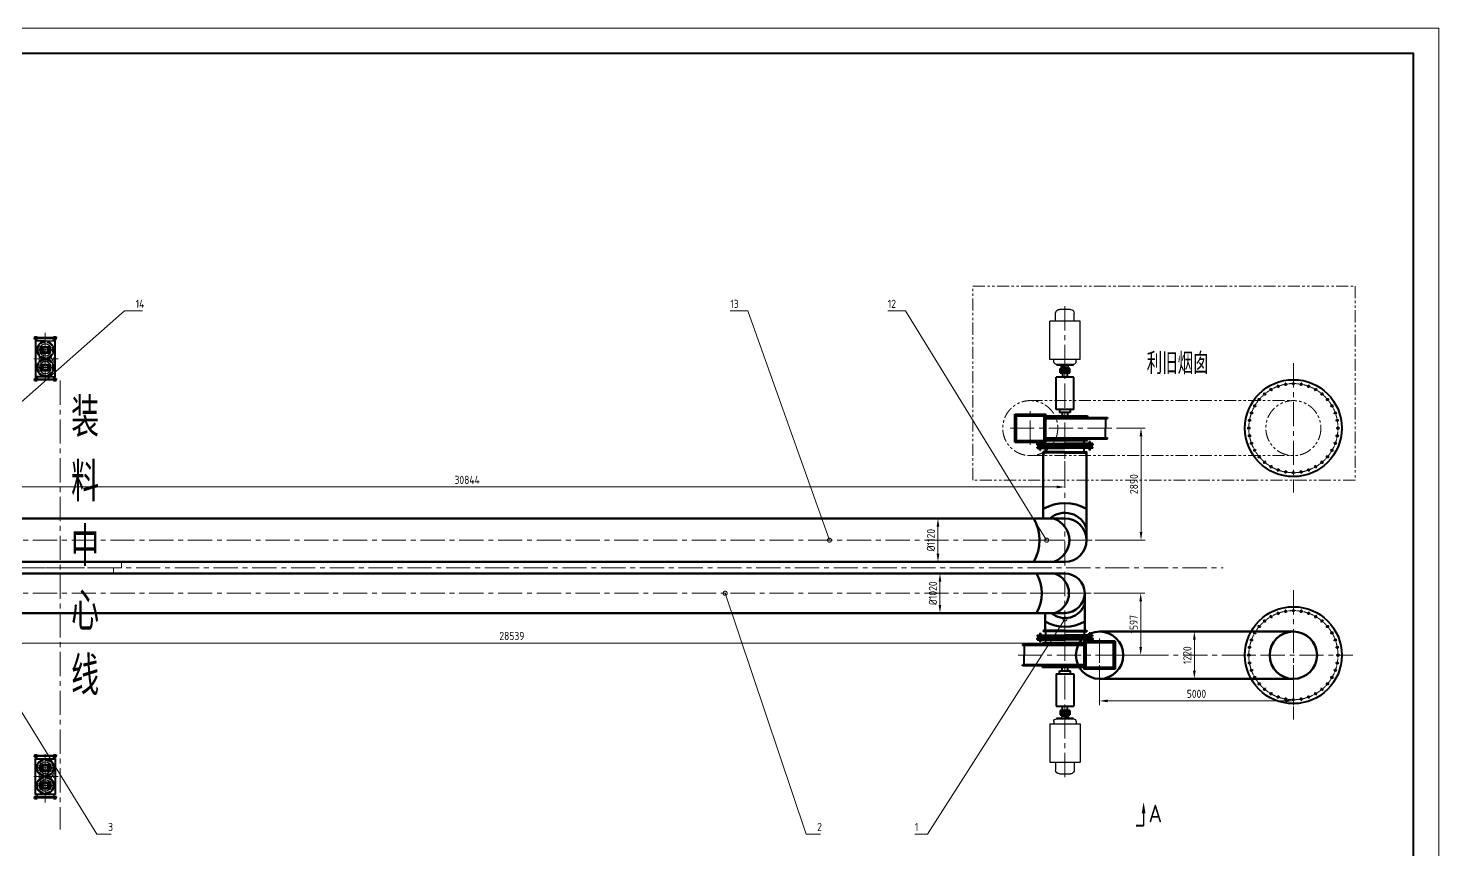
# Model space of a CAD drawing. Header units: millimetres. Extents: x 188205 to 604756, y -401673 to 15123.
# Drawn here: x 366940 to 403332, y -170677 to -149483 of the extents above; entities that cross this region are included whole.
import ezdxf

# ---------------------------------------------------------------- set-up
doc = ezdxf.new("R2010")
doc.units = ezdxf.units.MM
doc.header["$LTSCALE"] = 500
for name, pattern in [('CENTER', [2, 1.25, -0.25, 0.25, -0.25]), ('DASHEDX2', [38.1, 25.4, -12.7]), ('HIDDEN', [0.375, 0.25, -0.125]), ('PHANTOM2', [1.25, 0.625, -0.125, 0.125, -0.125, 0.125, -0.125])]:
    doc.linetypes.add(name, pattern=pattern)
for name, color, linetype in [('01', 7, 'Continuous'), ('dim', 7, 'Continuous'), ('HIDDEN', 3, 'HIDDEN')]:
    doc.layers.add(name, color=color, linetype=linetype)
for name, color, linetype, lineweight in [('2D', 4, 'PHANTOM2', 20), ('air-smoke', 5, 'Continuous', 50), ('BIAOZHU', 3, 'Continuous', 25), ('gas-smoke', 6, 'Continuous', 50), ('SHI', 7, 'Continuous', 40), ('WEN', 3, 'Continuous', 20), ('XI', 2, 'Continuous', 20), ('ZHONG', 1, 'CENTER', 20), ('中心线', 1, 'CENTER', 18), ('尺寸', 4, 'Continuous', 18), ('虚线', 3, 'DASHEDX2', 25)]:
    doc.layers.add(name, color=color, linetype=linetype, lineweight=lineweight)
doc.layers.add('air', color=7, linetype='Continuous', lineweight=50, true_color=0x77bec0)
doc.styles.add('ACC', font='simplex.shx', dxfattribs={"width": 0.75, "bigfont": 'hztxt.shx'})
doc.styles.add('GB', font='gbenor.shx', dxfattribs={"bigfont": 'gbcbig.shx'})
doc.dimstyles.new('ISO-60', dxfattribs={"dimscale": 60, "dimtxt": 3.5, "dimasz": 3.5, "dimexe": 1.8, "dimexo": 1.25, "dimgap": 1.3, "dimtad": 1, "dimrnd": 1, "dimdsep": 46, "dimtxsty": 'GB', "dimcen": 0, "dimclrd": 3, "dimclre": 3, "dimclrt": 256, "dimadec": 0, "dimazin": 0, "dimtfac": 1, "dimtix": 1, "dimtmove": 0, "dimatfit": 3, "dimldrblk": 'DOTSMALL', "dimfxl": 0, "dimlwd": 20, "dimlwe": 20, "dimarcsym": 0})

# ---------------------------------------------------------------- blocks, each defined once
blk = doc.blocks.new('gss-waste-master-1')
at = {"layer": 'gas-smoke'}
for p, q in [((43967, 8490), (43967, 10187)), ((45087, 7930), (45087, 10187)), ((44527, 8490), (13683, 8490)), ((44527, 7370), (13683, 7370))]:
    blk.add_line(p, q, dxfattribs=at)
for centre, radius, start, end in [((44527, 7765), 1120, 60, 120), ((42752, 7930), 1120, 330, 30), ((44527, 8047), 587, 17.588, 131.0882), ((44055, 7930), 587, 287.588, 72.412), ((44527, 7930), 560, 270, 90)]:
    blk.add_arc(centre, radius, start, end, dxfattribs=at)
at = {"layer": 'WEN'}
blk.add_line((20191, 7220), (20191, 7370), dxfattribs=at)
at = {"layer": 'ZHONG'}
for p, q in [((44527, 7276), (44527, 10187)), ((44527, 7930), (1380, 7930)), ((45234, 7930), (43345, 7930)), ((20191, 7220), (-127, 7222))]:
    blk.add_line(p, q, dxfattribs=at)
blk = doc.blocks.new('air-waste-master-1')
at = {"layer": 'air-smoke'}
for p, q in [((43516, 7070), (16107, 7070)), ((44026, 5579), (44026, 6560)), ((43516, 6050), (16107, 6050)), ((43006, 5579), (43006, 6050))]:
    blk.add_line(p, q, dxfattribs=at)
for centre, radius, start, end in [((41901, 6560), 1020, 330, 30), ((43086, 6560), 535, 287.588, 72.412), ((43516, 6560), 510, 270, 90), ((43516, 6454), 535, 228.9898, 342.412), ((43516, 6711), 1020, 240, 300)]:
    blk.add_arc(centre, radius, start, end, dxfattribs=at)
at = {"layer": 'WEN'}
blk.add_line((18968, 7070), (18968, 7220), dxfattribs=at)
at = {"layer": 'ZHONG'}
for p, q in [((18968, 7220), (-151, 7220)), ((43516, 5488), (43516, 7219)), ((43516, 6560), (1968, 6560)), ((44191, 6560), (42623, 6560))]:
    blk.add_line(p, q, dxfattribs=at)
blk = doc.blocks.new('A$C1CAA15B8')
at = {"layer": '01'}
for p, q in [((388, 1492), (182, 1492)), ((1379, 1641), (388, 1641)), ((388, 861), (388, 1641)), ((1379, 861), (1379, 1641)), ((1440, 1539), (1379, 1539)), ((1502, 1031), (1502, 1470)), ((1502, 1462), (1531, 1462)), ((1531, 1039), (1531, 1462)), ((86, 1108), (86, 1395)), ((1563, 1346), (1531, 1346)), ((1563, 1159), (1531, 1159)), ((1563, 1252), (1563, 1346)), ((1611, 1305), (1563, 1305)), ((1563, 1253), (1563, 1159)), ((1611, 1202), (1563, 1202)), ((388, 1011), (182, 1011)), ((1379, 861), (388, 861)), ((1440, 962), (1379, 962)), ((1502, 1039), (1531, 1039))]:
    blk.add_line(p, q, dxfattribs=at)
for centre, radius, start, end in [((182, 1395), 96.8, 90, 155.3788), ((1433, 1470), 69.2, 0, 84.4469), ((182, 1395), 96.8, 155.3788, 180), ((182, 1108), 96.8, 180, 270), ((1433, 1031), 69.2, 275.5531, 0)]:
    blk.add_arc(centre, radius, start, end, dxfattribs=at)
at = {"layer": 'SHI'}
for p, q in [((3509, 2548), (2787, 2548)), ((2787, 2548), (2787, 1742)), ((3509, 2548), (3509, 1742)), ((3463, 2500), (2833, 2500)), ((2833, 2500), (2833, 1790)), ((3463, 2500), (3463, 1790)), ((3546, 1899), (3509, 1899)), ((3546, 1881), (3509, 1881)), ((3546, 1967), (3546, 1251)), ((3591, 1967), (3546, 1967)), ((3591, 1967), (3591, 1251)), ((3637, 1899), (3591, 1899)), ((3637, 1881), (3591, 1881)), ((3637, 1967), (3637, 1251)), ((3663, 1967), (3637, 1967)), ((3663, 1967), (3663, 1251)), ((3717, 1899), (3663, 1899)), ((3717, 1881), (3663, 1881)), ((3717, 1899), (3717, 1881)), ((2669, 1481), (1832, 1481)), ((1832, 1022), (1832, 1480)), ((2669, 1022), (2669, 1480)), ((3509, 1742), (2787, 1742)), ((2827, 1742), (2827, 670)), ((3463, 1790), (2833, 1790)), ((2873, 1742), (2873, 154)), ((2900, 1742), (2900, 154)), ((3395, 1742), (3395, 154)), ((3422, 1742), (3422, 154)), ((3469, 1742), (3469, 670)), ((3546, 1751), (3509, 1751)), ((3637, 1751), (3591, 1751)), ((3761, 1751), (3663, 1751)), ((3761, 1251), (3761, 1816)), ((3781, 1816), (3761, 1816)), ((3781, 1251), (3781, 1816)), ((1661, 1376), (1611, 1376)), ((1611, 1126), (1611, 1376)), ((1661, 1126), (1611, 1126)), ((1661, 1126), (1661, 1376)), ((1722, 1376), (1671, 1376)), ((1671, 1376), (1671, 1128)), ((1671, 1375), (1671, 1128)), ((1722, 1128), (1671, 1128)), ((1722, 1376), (1722, 1128)), ((1722, 1375), (1722, 1128)), ((1722, 1315), (1832, 1315)), ((1832, 1183), (1722, 1183)), ((2669, 1391), (2744, 1391)), ((2669, 1112), (2744, 1112)), ((2744, 1112), (2744, 1391)), ((2827, 1315), (2744, 1315)), ((2744, 1183), (2827, 1183)), ((3546, 535), (3546, 1251)), ((3591, 535), (3591, 1251)), ((3637, 535), (3637, 1251)), ((3663, 535), (3663, 1251)), ((3761, 1251), (3761, 686)), ((3781, 1251), (3781, 686)), ((2669, 1022), (1832, 1022)), ((3546, 751), (3469, 751)), ((3637, 751), (3591, 751)), ((3761, 751), (3663, 751)), ((2827, 670), (2873, 670)), ((3469, 670), (3422, 670)), ((3493, 603), (3493, 621)), ((3546, 621), (3493, 621)), ((3546, 603), (3493, 603)), ((3591, 535), (3546, 535)), ((3637, 621), (3591, 621)), ((3637, 603), (3591, 603)), ((3663, 535), (3637, 535)), ((3717, 621), (3663, 621)), ((3717, 603), (3663, 603)), ((3717, 603), (3717, 621)), ((3781, 686), (3761, 686)), ((2873, 154), (2900, 154)), ((2900, 203), (3148, 203)), ((3395, 203), (3148, 203)), ((3422, 154), (3395, 154))]:
    blk.add_line(p, q, dxfattribs=at)
for centre in [(2806, 2530), (2806, 2420), (2806, 2310), (2806, 2200), (2920, 2530), (3034, 2530), (3148, 2530), (3262, 2530), (3376, 2530), (3490, 2530), (3490, 2420), (3490, 2310), (3490, 2200), (2806, 2090), (2806, 1980), (2806, 1870), (3490, 2090), (3490, 1980), (3490, 1870), (2806, 1760), (2920, 1760), (3034, 1760), (3148, 1760), (3262, 1760), (3376, 1760), (3490, 1760)]:
    blk.add_circle(centre, 6, dxfattribs=at)
at = {"layer": 'ZHONG'}
for p, q in [((2806, 2548), (2806, 1742)), ((3148, 2667), (3148, 0)), ((3490, 2548), (3490, 1742)), ((3509, 2530), (2787, 2530)), ((3578, 2145), (2713, 2145)), ((3568, 1997), (3568, 1251)), ((3509, 1760), (2787, 1760)), ((3826, 1781), (3739, 1781)), ((0, 1251), (4080, 1251)), ((3568, 506), (3568, 1251)), ((3826, 721), (3739, 721))]:
    blk.add_line(p, q, dxfattribs=at)
blk = doc.blocks.new('A$C76B07F6D')
at = {"layer": '01'}
for p, q in [((388, 1492), (182, 1492)), ((1379, 1641), (388, 1641)), ((388, 861), (388, 1641)), ((1379, 861), (1379, 1641)), ((1440, 1539), (1379, 1539)), ((1502, 1031), (1502, 1470)), ((1502, 1462), (1531, 1462)), ((1531, 1039), (1531, 1462)), ((86, 1108), (86, 1395)), ((1563, 1346), (1531, 1346)), ((1563, 1159), (1531, 1159)), ((1563, 1252), (1563, 1346)), ((1611, 1305), (1563, 1305)), ((1563, 1253), (1563, 1159)), ((1611, 1202), (1563, 1202)), ((388, 1011), (182, 1011)), ((1379, 861), (388, 861)), ((1440, 962), (1379, 962)), ((1502, 1039), (1531, 1039))]:
    blk.add_line(p, q, dxfattribs=at)
for centre, radius, start, end in [((182, 1395), 96.8, 90, 155.3788), ((1433, 1470), 69.2, 0, 84.4469), ((182, 1395), 96.8, 155.3788, 180), ((182, 1108), 96.8, 180, 270), ((1433, 1031), 69.2, 275.5531, 0)]:
    blk.add_arc(centre, radius, start, end, dxfattribs=at)
at = {"layer": 'SHI'}
for p, q in [((3509, 2548), (2787, 2548)), ((2787, 2548), (2787, 1742)), ((3509, 2548), (3509, 1742)), ((3463, 2500), (2833, 2500)), ((2833, 2500), (2833, 1790)), ((3463, 2500), (3463, 1790)), ((3546, 1899), (3509, 1899)), ((3546, 1881), (3509, 1881)), ((3591, 1967), (3546, 1967)), ((3546, 1967), (3546, 1251)), ((3591, 1967), (3591, 1251)), ((3637, 1899), (3591, 1899)), ((3637, 1881), (3591, 1881)), ((3637, 1967), (3637, 1251)), ((3663, 1967), (3637, 1967)), ((3663, 1967), (3663, 1251)), ((3717, 1899), (3663, 1899)), ((3717, 1881), (3663, 1881)), ((3717, 1899), (3717, 1881)), ((2669, 1481), (1832, 1481)), ((1832, 1022), (1832, 1480)), ((2669, 1022), (2669, 1480)), ((3509, 1742), (2787, 1742)), ((2827, 1742), (2827, 670)), ((3463, 1790), (2833, 1790)), ((2873, 1742), (2873, 154)), ((2900, 1742), (2900, 154)), ((3395, 1742), (3395, 154)), ((3422, 1742), (3422, 154)), ((3469, 1742), (3469, 670)), ((3546, 1751), (3509, 1751)), ((3637, 1751), (3591, 1751)), ((3761, 1751), (3663, 1751)), ((3761, 1251), (3761, 1816)), ((3781, 1816), (3761, 1816)), ((3781, 1251), (3781, 1816)), ((1661, 1376), (1611, 1376)), ((1611, 1126), (1611, 1376)), ((1661, 1126), (1611, 1126)), ((1661, 1126), (1661, 1376)), ((1722, 1376), (1671, 1376)), ((1671, 1376), (1671, 1128)), ((1671, 1375), (1671, 1128)), ((1722, 1128), (1671, 1128)), ((1722, 1376), (1722, 1128)), ((1722, 1375), (1722, 1128)), ((1722, 1315), (1832, 1315)), ((1832, 1183), (1722, 1183)), ((2669, 1391), (2744, 1391)), ((2669, 1112), (2744, 1112)), ((2744, 1112), (2744, 1391)), ((2827, 1315), (2744, 1315)), ((2744, 1183), (2827, 1183)), ((3546, 535), (3546, 1251)), ((3591, 535), (3591, 1251)), ((3637, 535), (3637, 1251)), ((3663, 535), (3663, 1251)), ((3761, 1251), (3761, 686)), ((3781, 1251), (3781, 686)), ((2669, 1022), (1832, 1022)), ((3546, 751), (3469, 751)), ((3637, 751), (3591, 751)), ((3761, 751), (3663, 751)), ((2827, 670), (2873, 670)), ((3469, 670), (3422, 670)), ((3493, 603), (3493, 621)), ((3546, 621), (3493, 621)), ((3546, 603), (3493, 603)), ((3591, 535), (3546, 535)), ((3637, 621), (3591, 621)), ((3637, 603), (3591, 603)), ((3663, 535), (3637, 535)), ((3717, 621), (3663, 621)), ((3717, 603), (3663, 603)), ((3717, 603), (3717, 621)), ((3781, 686), (3761, 686)), ((2873, 154), (2900, 154)), ((2900, 203), (3148, 203)), ((3395, 203), (3148, 203)), ((3422, 154), (3395, 154))]:
    blk.add_line(p, q, dxfattribs=at)
for centre in [(2806, 2530), (2806, 2420), (2806, 2310), (2806, 2200), (2920, 2530), (3034, 2530), (3148, 2530), (3262, 2530), (3376, 2530), (3490, 2530), (3490, 2420), (3490, 2310), (3490, 2200), (2806, 2090), (2806, 1980), (2806, 1870), (3490, 2090), (3490, 1980), (3490, 1870), (2806, 1760), (2920, 1760), (3034, 1760), (3148, 1760), (3262, 1760), (3376, 1760), (3490, 1760)]:
    blk.add_circle(centre, 6, dxfattribs=at)
at = {"layer": 'ZHONG'}
for p, q in [((2806, 2548), (2806, 1742)), ((3148, 2667), (3148, 0)), ((3490, 2548), (3490, 1742)), ((3509, 2530), (2787, 2530)), ((3578, 2145), (2713, 2145)), ((3568, 1997), (3568, 1251)), ((3509, 1760), (2787, 1760)), ((3826, 1781), (3739, 1781)), ((0, 1251), (4080, 1251)), ((3568, 506), (3568, 1251)), ((3826, 721), (3739, 721))]:
    blk.add_line(p, q, dxfattribs=at)
blk = doc.blocks.new('剖切箭头(右上)')
at = {"layer": 'BIAOZHU'}
blk.add_line((0, 5), (0, 0), dxfattribs=at)
blk.add_solid([(0.75, 5), (-0.75, 5), (0, 9.5)], dxfattribs=at)
at = {"layer": 'SHI'}
blk.add_line((0, 0), (-3, 0), dxfattribs=at)
at = {"layer": 'BIAOZHU', "style": 'GB', "flags": 8}
blk.add_attdef('A', (1.96, 1.46), '', height=7, dxfattribs=at)
blk = doc.blocks.new('*D220')
at = {"layer": 'Defpoints', "color": 0}
for p in [(390320, -163549), (390462, -163549), (390320, -164569)]:
    blk.add_point(p, dxfattribs=at)
at = {"layer": 'WEN', "color": 3, "lineweight": 20}
for p, q in [((390395, -163549), (390570, -163549)), ((390462, -164359), (390462, -163759)), ((390395, -164569), (390570, -164569))]:
    blk.add_line(p, q, dxfattribs=at)
at = {"layer": 'WEN', "color": 3}
for points in [[(390427, -163759), (390497, -163759), (390462, -163549)], [(390427, -164359), (390497, -164359), (390462, -164569)]]:
    blk.add_solid(points, dxfattribs=at)
at = {"layer": 'WEN', "insert": (390279, -164059), "char_height": 210, "attachment_point": 5, "rotation": 90, "style": 'GB'}
blk.add_mtext('%%c1020', dxfattribs=at)
blk = doc.blocks.new('_DotSmall')
at = {"color": 0, "linetype": 'ByBlock', "const_width": 0.5}
blk.add_lwpolyline([(-0.0625, 0, 1), (0.0625, 0, 1)], format="xyb", close=True, dxfattribs=at)
blk = doc.blocks.new('*D216')
at = {"layer": 'Defpoints', "color": 0}
for p in [(390403, -162129), (390411, -163249), (390490, -163249)]:
    blk.add_point(p, dxfattribs=at)
at = {"layer": 'WEN', "color": 3, "lineweight": 20}
for p, q in [((390478, -162129), (390519, -162129)), ((390411, -162339), (390411, -163039)), ((390415, -163249), (390303, -163249))]:
    blk.add_line(p, q, dxfattribs=at)
at = {"layer": 'WEN', "color": 3}
for points in [[(390376, -162339), (390446, -162339), (390411, -162129)], [(390376, -163039), (390446, -163039), (390411, -163249)]]:
    blk.add_solid(points, dxfattribs=at)
at = {"layer": 'WEN', "insert": (390228, -162689), "char_height": 210, "attachment_point": 5, "rotation": 90, "style": 'GB'}
blk.add_mtext('%%c1120', dxfattribs=at)
blk = doc.blocks.new('*D221')
at = {"layer": 'Defpoints', "color": 0}
for p in [(394361, -164059), (395641, -164059), (394698, -165656)]:
    blk.add_point(p, dxfattribs=at)
at = {"layer": 'WEN', "color": 3, "lineweight": 20}
for p, q in [((394436, -164059), (395749, -164059)), ((395641, -165446), (395641, -164269)), ((394773, -165656), (395749, -165656))]:
    blk.add_line(p, q, dxfattribs=at)
at = {"layer": 'WEN', "color": 3}
for points in [[(395606, -164269), (395676, -164269), (395641, -164059)], [(395606, -165446), (395676, -165446), (395641, -165656)]]:
    blk.add_solid(points, dxfattribs=at)
at = {"layer": 'WEN', "insert": (395458, -164858), "char_height": 210, "attachment_point": 5, "rotation": 90, "style": 'GB'}
blk.add_mtext('1597', dxfattribs=at)
blk = doc.blocks.new('*D226')
at = {"layer": 'Defpoints', "color": 0}
for p in [(365147, -164569), (393686, -164809), (393686, -165343)]:
    blk.add_point(p, dxfattribs=at)
at = {"layer": 'WEN', "color": 3, "lineweight": 20}
for p, q in [((365147, -164644), (365147, -165451)), ((393686, -164884), (393686, -165451)), ((365357, -165343), (393476, -165343))]:
    blk.add_line(p, q, dxfattribs=at)
at = {"layer": 'WEN', "color": 3}
for points in [[(365357, -165308), (365357, -165378), (365147, -165343)], [(393476, -165308), (393476, -165378), (393686, -165343)]]:
    blk.add_solid(points, dxfattribs=at)
at = {"layer": 'WEN', "insert": (379417, -165160), "char_height": 210, "attachment_point": 5, "style": 'GB'}
blk.add_mtext('28539', dxfattribs=at)
blk = doc.blocks.new('*D235')
at = {"layer": 'Defpoints', "color": 0}
for p in [(394938, -159799), (394392, -162689), (395649, -162689)]:
    blk.add_point(p, dxfattribs=at)
at = {"layer": 'WEN', "color": 3, "lineweight": 20}
for p, q in [((395013, -159799), (395757, -159799)), ((395649, -160009), (395649, -162479)), ((394467, -162689), (395757, -162689))]:
    blk.add_line(p, q, dxfattribs=at)
at = {"layer": 'WEN', "color": 3}
for points in [[(395614, -160009), (395684, -160009), (395649, -159799)], [(395614, -162479), (395684, -162479), (395649, -162689)]]:
    blk.add_solid(points, dxfattribs=at)
at = {"layer": 'WEN', "insert": (395466, -161244), "char_height": 210, "attachment_point": 5, "rotation": 90, "style": 'GB'}
blk.add_mtext('2890', dxfattribs=at)
blk = doc.blocks.new('*D236')
at = {"layer": 'Defpoints', "color": 0}
for p in [(362842, -161317), (393686, -161394), (362842, -162129)]:
    blk.add_point(p, dxfattribs=at)
at = {"layer": 'WEN', "color": 3, "lineweight": 20}
for p, q in [((362842, -162054), (362842, -161209)), ((393686, -161319), (393686, -161209)), ((393476, -161317), (363052, -161317))]:
    blk.add_line(p, q, dxfattribs=at)
at = {"layer": 'WEN', "color": 3}
for points in [[(363052, -161282), (363052, -161352), (362842, -161317)], [(393476, -161282), (393476, -161352), (393686, -161317)]]:
    blk.add_solid(points, dxfattribs=at)
at = {"layer": 'WEN', "insert": (378264, -161134), "char_height": 210, "attachment_point": 5, "style": 'GB'}
blk.add_mtext('30844', dxfattribs=at)
blk = doc.blocks.new('*D453')
at = {"layer": 'Defpoints', "color": 0}
for p in [(394580, -165842), (399580, -165842), (399580, -166836)]:
    blk.add_point(p, dxfattribs=at)
at = {"layer": 'WEN', "color": 3, "lineweight": 20}
for p, q in [((394580, -165917), (394580, -166944)), ((399580, -165917), (399580, -166944)), ((394790, -166836), (399370, -166836))]:
    blk.add_line(p, q, dxfattribs=at)
at = {"layer": 'WEN', "color": 3}
for points in [[(394790, -166801), (394790, -166871), (394580, -166836)], [(399370, -166801), (399370, -166871), (399580, -166836)]]:
    blk.add_solid(points, dxfattribs=at)
at = {"layer": 'WEN', "insert": (397080, -166653), "char_height": 210, "attachment_point": 5, "style": 'GB'}
blk.add_mtext('5000', dxfattribs=at)
blk = doc.blocks.new('*D454')
at = {"layer": 'Defpoints', "color": 0}
for p in [(396914, -165046), (397026, -165046), (396914, -166266)]:
    blk.add_point(p, dxfattribs=at)
at = {"layer": 'WEN', "color": 3, "lineweight": 20}
for p, q in [((396989, -165046), (397134, -165046)), ((397026, -166056), (397026, -165256)), ((396989, -166266), (397134, -166266))]:
    blk.add_line(p, q, dxfattribs=at)
at = {"layer": 'WEN', "color": 3}
for points in [[(396991, -165256), (397061, -165256), (397026, -165046)], [(396991, -166056), (397061, -166056), (397026, -166266)]]:
    blk.add_solid(points, dxfattribs=at)
at = {"layer": 'WEN', "insert": (396843, -165656), "char_height": 210, "attachment_point": 5, "rotation": 90, "style": 'GB'}
blk.add_mtext('1220', dxfattribs=at)
blk = doc.blocks.new('wf-3tf-dn400-b')
for p, q in [((-260, 465), (260, 465)), ((-260, -465), (-260, 465)), ((-255, -460), (-255, 460)), ((-255, 460), (245, 460)), ((-255, -460), (-255, 460)), ((-249, -460), (-249, 460)), ((-249, -460), (-249, 460)), ((-249, 454), (249, 454)), ((0, 460), (-238, 460)), ((213, 545), (-212, 545)), ((-212, 465), (-212, 525)), ((213, 525), (-212, 525)), ((-212, 460), (-212, 465)), ((-208, 465), (-208, 525)), ((-208, 460), (-208, 465)), ((0, 460), (255, 460)), ((208, 465), (208, 525)), ((208, 460), (208, 465)), ((213, 465), (213, 525)), ((213, 460), (213, 465)), ((249, 460), (249, -460)), ((249, 460), (249, -460)), ((255, 32), (255, 460)), ((255, -90), (255, 435)), ((260, 465), (260, -465)), ((-89, 317), (-89, 139)), ((89, 317), (89, 139)), ((-89, -139), (-89, -317)), ((89, -139), (89, -317)), ((255, -434), (255, -34)), ((255, -460), (255, -34)), ((-260, -465), (260, -465)), ((0, -460), (-255, -460)), ((249, -454), (-249, -454)), ((-245, -460), (245, -460)), ((-212, -460), (-212, -465)), ((-212, -465), (-212, -525)), ((213, -525), (-212, -525)), ((213, -545), (-212, -545)), ((-208, -460), (-208, -464)), ((-208, -465), (-208, -525)), ((0, -460), (255, -460)), ((0, -465), (238, -465)), ((208, -461), (208, -465)), ((208, -465), (208, -525)), ((213, -461), (213, -465)), ((213, -465), (213, -525))]:
    blk.add_line(p, q)
for points in [[(-138, 393), (-126, 383), (-112, 389), (-110, 404), (-122, 413), (-136, 408)], [(-14, 442), (-11, 428), (4, 424), (14, 435), (11, 449), (-4, 453)], [(115, 410), (109, 396), (119, 384), (133, 387), (139, 401), (129, 412)], [(-209, 280), (-194, 279), (-186, 292), (-193, 305), (-207, 306), (-216, 293)], [(-200, 147), (-187, 155), (-188, 170), (-201, 177), (-214, 169), (-213, 154)], [(-115, 45), (-109, 59), (-119, 71), (-133, 68), (-139, 54), (-129, 43)], [(-124, 317), (-124, 139), (124, 139), (124, 317)], [(-95, 301), (-106, 308), (-117, 301), (-117, 288), (-106, 282), (-95, 288)], [(-95, 167), (-106, 174), (-117, 167), (-117, 154), (-106, 148), (-95, 154)], [(-56, 301), (-67, 308), (-78, 301), (-78, 288), (-67, 282), (-56, 288)], [(-56, 167), (-67, 174), (-78, 167), (-78, 154), (-67, 148), (-56, 154)], [(14, 13), (11, 27), (-4, 31), (-14, 20), (-11, 6), (4, 2)], [(78, 301), (67, 308), (56, 301), (56, 288), (67, 282), (78, 288)], [(78, 167), (67, 174), (56, 167), (56, 154), (67, 148), (78, 154)], [(117, 301), (106, 308), (95, 301), (95, 288), (106, 282), (117, 288)], [(117, 167), (106, 174), (95, 167), (95, 154), (106, 148), (117, 154)], [(138, 62), (126, 72), (112, 66), (110, 51), (122, 42), (136, 47)], [(209, 175), (194, 176), (186, 163), (193, 150), (207, 149), (216, 162)], [(200, 308), (187, 300), (188, 285), (201, 278), (214, 286), (213, 301)], [(-207, -213), (-222, -217), (-225, -231), (-215, -242), (-200, -238), (-196, -224)], [(-159, -94), (-173, -89), (-185, -98), (-182, -113), (-168, -118), (-157, -109)], [(-176, -337), (-185, -349), (-180, -363), (-165, -365), (-156, -354), (-161, -340)], [(-124, -139), (-124, -317), (124, -317), (124, -139)], [(-95, -154), (-106, -148), (-117, -154), (-117, -167), (-106, -174), (-95, -167)], [(-95, -288), (-106, -282), (-117, -288), (-117, -301), (-106, -308), (-95, -301)], [(-50, -26), (-58, -14), (-73, -14), (-80, -28), (-72, -40), (-57, -40)], [(-56, -154), (-67, -148), (-78, -154), (-78, -167), (-67, -174), (-56, -167)], [(-56, -288), (-67, -282), (-78, -288), (-78, -301), (-67, -308), (-56, -301)], [(78, -35), (78, -20), (66, -12), (53, -19), (52, -34), (64, -42)], [(78, -154), (67, -148), (56, -154), (56, -167), (67, -174), (78, -167)], [(78, -288), (67, -282), (56, -288), (56, -301), (67, -308), (78, -301)], [(117, -154), (106, -148), (95, -154), (95, -167), (106, -174), (117, -167)], [(117, -288), (106, -282), (95, -288), (95, -301), (106, -308), (117, -301)], [(176, -118), (185, -106), (180, -92), (165, -90), (156, -101), (161, -115)], [(159, -361), (173, -366), (185, -357), (182, -342), (168, -337), (157, -346)], [(207, -242), (221, -238), (225, -224), (215, -213), (200, -217), (196, -231)], [(-78, -420), (-79, -435), (-66, -443), (-53, -436), (-52, -421), (-64, -413)], [(50, -429), (58, -441), (73, -441), (80, -427), (72, -415), (57, -415)]]:
    blk.add_lwpolyline(points, close=True)
for centre, radius in [((0, 228), 226), ((0, 228), 153), ((-124, 398), 13), ((-124, 398), 8), ((0, 439), 13), ((0, 439), 8), ((124, 398), 13), ((124, 398), 8), ((-201, 293), 13), ((-201, 162), 13), ((-201, 293), 8), ((-201, 162), 8), ((-124, 57), 13), ((-124, 57), 8), ((-106, 295), 11.3), ((-106, 161), 11.3), ((-106, 295), 9), ((-106, 295), 9), ((-106, 161), 9), ((-106, 161), 9), ((-106, 295), 8), ((-106, 161), 8), ((-67, 295), 11.3), ((-67, 161), 11.3), ((-67, 295), 9), ((-67, 161), 9), ((-67, 295), 8), ((-67, 161), 8), ((0, 16), 13), ((0, 16), 8), ((67, 295), 11.3), ((67, 161), 11.3), ((67, 295), 9), ((67, 161), 9), ((67, 295), 8), ((67, 161), 8), ((106, 295), 11.3), ((106, 161), 11.3), ((106, 295), 9), ((106, 295), 9), ((106, 161), 9), ((106, 295), 8), ((106, 161), 8), ((124, 57), 13), ((124, 57), 8), ((201, 293), 13), ((201, 162), 13), ((201, 293), 8), ((201, 162), 8), ((0, -228), 226), ((-211, -228), 13), ((-211, -228), 8), ((-171, -104), 13), ((-171, -351), 13), ((-171, -104), 8), ((-171, -351), 8), ((0, -228), 153), ((-106, -161), 11.3), ((-106, -295), 11.3), ((-106, -161), 9), ((-106, -161), 9), ((-106, -295), 9), ((-106, -295), 9), ((-106, -161), 8), ((-106, -295), 8), ((-65, -27), 13), ((-67, -161), 11.3), ((-67, -295), 11.3), ((-67, -161), 9), ((-67, -295), 9), ((-67, -161), 8), ((-67, -295), 8), ((-65, -27), 8), ((65, -27), 13), ((67, -161), 11.3), ((67, -295), 11.3), ((65, -27), 8), ((67, -161), 9), ((67, -295), 9), ((67, -161), 8), ((67, -295), 8), ((106, -161), 11.3), ((106, -295), 11.3), ((106, -161), 9), ((106, -161), 9), ((106, -295), 9), ((106, -161), 8), ((106, -295), 8), ((171, -104), 13), ((171, -351), 13), ((171, -104), 8), ((171, -351), 8), ((211, -227), 13), ((211, -227), 8), ((-65, -428), 13), ((-65, -428), 8), ((65, -428), 13), ((65, -428), 8)]:
    blk.add_circle(centre, radius)
at = {"layer": 'HIDDEN'}
for centre in [(0, 228), (0, -228)]:
    blk.add_circle(centre, 196, dxfattribs=at)
at = {"layer": 'SHI'}
for p, q in [((-282, 561), (-282, 538)), ((-282, 561), (-213, 561)), ((-282, 538), (-244, 538)), ((-282, 532), (-244, 532)), ((-282, 509), (-282, 532)), ((-282, 509), (-213, 509)), ((-270, 561), (-270, 538)), ((-270, 509), (-270, 532)), ((-244, 561), (-244, 538)), ((-241, 535), (-244, 538)), ((-241, 535), (-244, 532)), ((-244, 509), (-244, 532)), ((-241, 535), (241, 535)), ((-241, 535), (241, 535)), ((-214, 561), (-214, 535)), ((-214, 509), (-214, 535)), ((213, 561), (283, 561)), ((213, 509), (283, 509)), ((214, 561), (214, 535)), ((214, 509), (214, 535)), ((241, 535), (244, 538)), ((241, 535), (244, 532)), ((244, 538), (283, 538)), ((244, 532), (283, 532)), ((245, 561), (245, 538)), ((245, 509), (245, 532)), ((271, 561), (271, 538)), ((271, 509), (271, 532)), ((283, 561), (283, 538)), ((283, 509), (283, 532)), ((-282, -509), (-282, -532)), ((-282, -509), (-213, -509)), ((-282, -532), (-244, -532)), ((-282, -538), (-244, -538)), ((-282, -561), (-282, -538)), ((-282, -561), (-213, -561)), ((-270, -509), (-270, -532)), ((-270, -561), (-270, -538)), ((-244, -509), (-244, -532)), ((-241, -535), (-244, -532)), ((-241, -535), (-244, -538)), ((-244, -561), (-244, -538)), ((-241, -535), (241, -535)), ((-241, -535), (241, -535)), ((-214, -509), (-214, -535)), ((-214, -561), (-214, -535)), ((213, -509), (283, -509)), ((213, -561), (283, -561)), ((214, -509), (214, -535)), ((214, -561), (214, -535)), ((241, -535), (244, -532)), ((241, -535), (244, -538)), ((244, -532), (283, -532)), ((244, -538), (283, -538)), ((245, -509), (245, -532)), ((245, -561), (245, -538)), ((271, -509), (271, -532)), ((271, -561), (271, -538)), ((283, -509), (283, -532)), ((283, -561), (283, -538))]:
    blk.add_line(p, q, dxfattribs=at)
at = {"layer": 'ZHONG'}
for p, q in [((-257, 577), (-257, 525)), ((-257, 493), (-257, 545)), ((0, 577), (0, 525)), ((0, 493), (0, 545)), ((258, 577), (258, 525)), ((258, 493), (258, 545)), ((-257, -493), (-257, -545)), ((-257, -577), (-257, -525)), ((0, -493), (0, -545)), ((0, -577), (0, -525)), ((258, -493), (258, -545)), ((258, -577), (258, -525))]:
    blk.add_line(p, q, dxfattribs=at)
at = {"layer": '中心线'}
for p, q in [((0, -665), (0, 560)), ((0, 553), (0, -653)), ((0, -400), (0, 400)), ((0, 400), (0, -400)), ((-293, 0), (403, 0)), ((-245, 228), (260, 228)), ((124, 295), (-124, 295)), ((124, 228), (-124, 228)), ((124, 161), (-124, 161)), ((-106, 317), (-106, 139)), ((-67, 317), (-67, 139)), ((0, 317), (0, 139)), ((0, -245), (0, 120)), ((67, 317), (67, 139)), ((106, 317), (106, 139)), ((-245, -227), (260, -227)), ((124, -161), (-124, -161)), ((124, -228), (-124, -228)), ((124, -295), (-124, -295)), ((-106, -139), (-106, -317)), ((-67, -139), (-67, -317)), ((-65, -27), (0, -228)), ((0, -139), (0, -317)), ((67, -139), (67, -317)), ((106, -139), (106, -317))]:
    blk.add_line(p, q, dxfattribs=at)
for centre in [(0, 228), (0, -228)]:
    blk.add_circle(centre, 211, dxfattribs=at)
at = {"layer": '尺寸'}
for centre, radius in [((0, 228), 63.5), ((0, 228), 61), ((0, 228), 58.5), ((0, -228), 63.5), ((0, -228), 61), ((0, -228), 58.5)]:
    blk.add_circle(centre, radius, dxfattribs=at)
for centre, start, end in [((-124, 398), 148.5, 57.4742), ((0, 439), 112.5, 21.4742), ((124, 398), 76.5, 345.4742), ((-201, 293), 184.5, 93.4742), ((-201, 162), 220.5, 129.4742), ((-124, 57), 256.5, 165.4742), ((-106, 295), 0, 270), ((-106, 161), 0, 270), ((-67, 295), 0, 270), ((-67, 161), 0, 270), ((0, 16), 292.5, 201.4742), ((67, 295), 0, 270), ((67, 161), 0, 270), ((106, 295), 0, 270), ((106, 161), 0, 270), ((124, 57), 328.5, 237.4742), ((201, 293), 40.5, 309.4742), ((201, 162), 4.5, 273.4742), ((-211, -228), 22.5, 291.4742), ((-171, -104), 346.5, 255.4742), ((-171, -351), 58.5, 327.4742), ((-106, -161), 0, 270), ((-106, -295), 0, 270), ((-67, -161), 0, 270), ((-67, -295), 0, 270), ((-65, -27), 310.5, 219.4742), ((65, -27), 274.5, 183.4742), ((67, -161), 0, 270), ((67, -295), 0, 270), ((106, -161), 0, 270), ((106, -295), 0, 270), ((171, -351), 166.5, 75.4742), ((171, -104), 238.5, 147.4742), ((211, -227), 202.5, 111.4742), ((-65, -428), 94.5, 3.4742), ((65, -428), 130.5, 39.4742)]:
    blk.add_arc(centre, 7, start, end, dxfattribs=at)
at = {"layer": '虚线'}
for p, q in [((255, 0), (255, -188)), ((255, 0), (255, -188)), ((255, -370), (255, -415)), ((255, -370), (255, -415))]:
    blk.add_line(p, q, dxfattribs=at)
at = {"layer": 'dim', "style": 'ACC', "width": 0.7}
blk.add_text('DN400', height=120, dxfattribs=at).set_placement((-177, -30))

msp = doc.modelspace()

# ---------------------------------------------------------------- linework, layer by layer
at = {"layer": '2D'}
for p, q in [((392792.203, -159089.463), (399580.213, -159089.463)), ((392792.203, -160509.463), (399580.213, -160509.463))]:
    msp.add_line(p, q, dxfattribs=at)
msp.add_lwpolyline([(391309.406, -156134.982), (401174.393, -156134.982), (401174.393, -161139.449), (391309.406, -161139.449)], close=True, dxfattribs=at)
for centre in [(392792.203, -159799.463), (399580.213, -159799.463)]:
    msp.add_circle(centre, 710, dxfattribs=at)
at = {"layer": 'air-smoke'}
for p, q in [((394580.203, -165046.134), (399580.213, -165046.134)), ((394580.203, -166266.134), (399580.213, -166266.134))]:
    msp.add_line(p, q, dxfattribs=at)
for centre in [(394580.203, -165656.134), (399580.213, -165656.134)]:
    msp.add_circle(centre, 610, dxfattribs=at)
at = {"layer": 'SHI'}
msp.add_lwpolyline([(344831.668, -187443.044), (402681.668, -187443.044), (402681.668, -150133.044), (344831.668, -150133.044)], close=True, dxfattribs=at)
for centre, radius in [((399580.213, -159799.463), 1250), ((399380.518, -158666.934), 20), ((399580.213, -158649.463), 20), ((399779.909, -158666.934), 20), ((398841.008, -158918.512), 20), ((399005.213, -158803.534), 20), ((399186.89, -158718.816), 20), ((399973.537, -158718.816), 20), ((400155.213, -158803.534), 20), ((400319.419, -158918.512), 20), ((398499.567, -159406.14), 20), ((398584.284, -159224.463), 20), ((398699.262, -159060.257), 20), ((400461.164, -159060.257), 20), ((400576.143, -159224.463), 20), ((400660.86, -159406.14), 20), ((398447.684, -159599.767), 20), ((400712.742, -159599.767), 20), ((398430.213, -159799.463), 20), ((398447.684, -159999.158), 20), ((400712.742, -159999.158), 20), ((400730.213, -159799.463), 20), ((398499.567, -160192.786), 20), ((398584.284, -160374.463), 20), ((400576.143, -160374.463), 20), ((400660.86, -160192.786), 20), ((398699.262, -160538.668), 20), ((398841.008, -160680.414), 20), ((399005.213, -160795.392), 20), ((400155.213, -160795.392), 20), ((400319.419, -160680.414), 20), ((400461.164, -160538.668), 20), ((399186.89, -160880.109), 20), ((399380.518, -160931.992), 20), ((399580.213, -160949.463), 20), ((399779.909, -160931.992), 20), ((399973.537, -160880.109), 20), ((399580.213, -165656.134), 1250), ((399580.213, -164506.134), 20), ((398841.008, -164775.183), 20), ((399005.213, -164660.205), 20), ((399186.89, -164575.488), 20), ((399380.518, -164523.605), 20), ((399779.909, -164523.605), 20), ((399973.537, -164575.488), 20), ((400155.213, -164660.205), 20), ((400319.419, -164775.183), 20), ((398584.284, -165081.134), 20), ((398699.262, -164916.929), 20), ((400461.164, -164916.929), 20), ((400576.143, -165081.134), 20), ((398447.684, -165456.439), 20), ((398499.567, -165262.811), 20), ((400660.86, -165262.811), 20), ((400712.742, -165456.439), 20), ((398430.213, -165656.134), 20), ((398447.684, -165855.83), 20), ((400712.742, -165855.83), 20), ((400730.213, -165656.134), 20), ((398499.567, -166049.457), 20), ((398584.284, -166231.134), 20), ((400576.143, -166231.134), 20), ((400660.86, -166049.457), 20), ((398699.262, -166395.34), 20), ((398841.008, -166537.085), 20), ((399005.213, -166652.063), 20), ((400155.213, -166652.063), 20), ((400319.419, -166537.085), 20), ((400461.164, -166395.34), 20), ((399186.89, -166736.781), 20), ((399380.518, -166788.663), 20), ((399580.213, -166806.134), 20), ((399779.909, -166788.663), 20), ((399973.537, -166736.781), 20)]:
    msp.add_circle(centre, radius, dxfattribs=at)
at = {"layer": 'WEN'}
msp.add_circle((394580.203, -165656.134), 610, dxfattribs=at)
at = {"layer": 'XI'}
msp.add_lwpolyline([(343206.668, -188093.044), (403331.668, -188093.044), (403331.668, -149483.044), (343206.668, -149483.044)], close=True, dxfattribs=at)
at = {"layer": 'ZHONG'}
for p, q in [((399580.213, -158125.037), (399580.213, -161456.263)), ((367766.215, -158573.87), (367766.215, -170157.473)), ((342720.805, -163399.463), (397769.896, -163399.463)), ((368280.013, -163399.463), (345020.805, -163399.463)), ((399580.213, -163981.709), (399580.213, -167312.934)), ((394735.735, -165656.134), (401114.062, -165656.134))]:
    msp.add_line(p, q, dxfattribs=at)
at = {"layer": 'ZHONG', "ltscale": 0.1}
for p, q in [((399373.118, -158624.964), (399388.284, -158710.979)), ((399580.213, -158606.846), (399580.213, -158694.188)), ((399787.309, -158624.964), (399772.142, -158710.979)), ((398666.616, -159032.863), (398733.523, -159089.006)), ((398813.614, -158885.865), (398869.756, -158952.773)), ((398983.905, -158766.626), (399027.576, -158842.266)), ((399172.314, -158678.769), (399202.187, -158760.844)), ((399988.112, -158678.769), (399958.24, -158760.844)), ((400176.522, -158766.626), (400132.851, -158842.266)), ((400346.813, -158885.865), (400290.671, -158952.773)), ((400493.811, -159032.863), (400426.903, -159089.006)), ((398459.52, -159391.564), (398541.594, -159421.436)), ((398547.377, -159203.154), (398623.017, -159246.825)), ((400613.05, -159203.154), (400537.41, -159246.825)), ((400700.907, -159391.564), (400618.832, -159421.436)), ((398405.715, -159592.367), (398491.73, -159607.534)), ((400754.712, -159592.367), (400668.697, -159607.534)), ((398387.596, -159799.463), (398474.938, -159799.463)), ((398405.715, -160006.559), (398491.73, -159991.392)), ((400754.712, -160006.559), (400668.697, -159991.392)), ((400772.831, -159799.463), (400685.489, -159799.463)), ((398459.52, -160207.362), (398541.594, -160177.489)), ((398547.377, -160395.771), (398623.017, -160352.1)), ((400613.05, -160395.771), (400537.41, -160352.1)), ((400700.907, -160207.362), (400618.832, -160177.489)), ((398666.616, -160566.062), (398733.523, -160509.92)), ((398813.614, -160713.06), (398869.756, -160646.153)), ((398983.905, -160832.299), (399027.576, -160756.659)), ((399172.314, -160920.156), (399202.187, -160838.082)), ((399988.112, -160920.156), (399958.24, -160838.082)), ((400176.522, -160832.299), (400132.851, -160756.659)), ((400346.813, -160713.06), (400290.671, -160646.153)), ((400493.811, -160566.062), (400426.903, -160509.92)), ((399373.118, -160973.961), (399388.284, -160887.946)), ((399580.213, -160992.08), (399580.213, -160904.738)), ((399787.309, -160973.961), (399772.142, -160887.946)), ((399373.118, -164481.636), (399388.284, -164567.651)), ((399580.213, -164463.517), (399580.213, -164550.859)), ((399787.309, -164481.636), (399772.142, -164567.651)), ((398813.614, -164742.537), (398869.756, -164809.444)), ((398983.905, -164623.298), (399027.576, -164698.938)), ((399172.314, -164535.441), (399202.187, -164617.515)), ((399988.112, -164535.441), (399958.24, -164617.515)), ((400176.522, -164623.298), (400132.851, -164698.938)), ((400346.813, -164742.537), (400290.671, -164809.444)), ((398547.377, -165059.826), (398623.017, -165103.497)), ((398666.616, -164889.535), (398733.523, -164945.677)), ((400493.811, -164889.535), (400426.903, -164945.677)), ((400613.05, -165059.826), (400537.41, -165103.497)), ((398405.715, -165449.038), (398491.73, -165464.205)), ((398459.52, -165248.235), (398541.594, -165278.108)), ((400700.907, -165248.235), (400618.832, -165278.108)), ((400754.712, -165449.038), (400668.697, -165464.205)), ((398387.596, -165656.134), (398474.938, -165656.134)), ((398405.715, -165863.23), (398491.73, -165848.063)), ((400754.712, -165863.23), (400668.697, -165848.063)), ((400772.831, -165656.134), (400685.489, -165656.134)), ((398459.52, -166064.033), (398541.594, -166034.161)), ((398547.377, -166252.443), (398623.017, -166208.772)), ((400613.05, -166252.443), (400537.41, -166208.772)), ((400700.907, -166064.033), (400618.832, -166034.161)), ((398666.616, -166422.734), (398733.523, -166366.591)), ((398813.614, -166569.732), (398869.756, -166502.824)), ((398983.905, -166688.971), (399027.576, -166613.331)), ((400176.522, -166688.971), (400132.851, -166613.331)), ((400346.813, -166569.732), (400290.671, -166502.824)), ((400493.811, -166422.734), (400426.903, -166366.591)), ((399172.314, -166776.828), (399202.187, -166694.753)), ((399373.118, -166830.633), (399388.284, -166744.618)), ((399580.213, -166848.751), (399580.213, -166761.409)), ((399787.309, -166830.633), (399772.142, -166744.618)), ((399988.112, -166776.828), (399958.24, -166694.753))]:
    msp.add_line(p, q, dxfattribs=at)
for centre in [(399580.213, -159799.463), (399580.213, -165656.134)]:
    msp.add_circle(centre, 1150, dxfattribs=at)

# ---------------------------------------------------------------- block references
at = {"xscale": -1, "rotation": 180}
msp.add_blockref('wf-3tf-dn400-b', (367381.211, -158009.463), dxfattribs=at)
msp.add_blockref('wf-3tf-dn400-b', (367381.211, -168789.463))
ref = msp.add_blockref('剖切箭头(右上)', (395716.12, -170061.604), dxfattribs=dict(xscale=65, yscale=65, zscale=65))
ref.add_attrib('A', 'A', (395843.3, -169966.866), dxfattribs={"layer": 'BIAOZHU', "height": 455, "style": 'GB'})
at = {"layer": 'air'}
msp.add_blockref('gss-waste-master-1', (349158.726, -170619.463), dxfattribs=at)
at = {"layer": 'BIAOZHU', "color": 0, "xscale": -1}
for name, p, rotation in [('A$C76B07F6D', (394937.592, -156651.788), 90), ('A$C76B07F6D', (394937.592, -156651.788), 90), ('A$C1CAA15B8', (392434.814, -168803.809), 270)]:
    msp.add_blockref(name, p, dxfattribs=dict(at, rotation=rotation))
at = {"layer": 'WEN'}
msp.add_blockref('air-waste-master-1', (350170.219, -170619.463), dxfattribs=at)

# ---------------------------------------------------------------- texts
at = {"layer": 'WEN', "style": 'GB'}
msp.add_text('利旧烟囱', height=554.373, dxfattribs=at).set_placement((395797.113, -158406.999))
at = {"layer": 'WEN', "char_height": 210, "attachment_point": 7, "style": 'GB'}
for s, insert in [('14', (369712.519, -156698.04)), ('13', (385053.668, -156698.04)), ('12', (389116.7, -156698.04)), ('3', (369001.15, -170192.253)), ('2', (387294.247, -170192.253)), ('1', (389816.912, -170192.253))]:
    msp.add_mtext(s, dxfattribs=dict(at, insert=insert))
at = {"layer": 'WEN', "insert": (368047.126, -159020.364), "char_height": 1000, "width": 895.0476, "attachment_point": 1, "style": 'GB'}
msp.add_mtext('装料中心线', dxfattribs=at)

# ---------------------------------------------------------------- dimensions: what is measured, and where the dimension line sits
at = {"layer": 'WEN'}
for base, p1, p2, picture, middle in [((395648.988, -162689.463), (394937.592, -159799.463), (394392.456, -162689.463), '*D235', (395465.988, -161244.463)), ((395640.808, -164059.463), (394697.665, -165656.134), (394361.034, -164059.463), '*D221', (395457.808, -164857.799)), ((397026.228, -165046.134), (396913.835, -166266.134), (396913.835, -165046.134), '*D454', (396843.228, -165656.134))]:
    dim = msp.add_linear_dim(base=base, p1=p1, p2=p2, angle=90, dimstyle='ISO-60', dxfattribs=at)
    dim.commit()
    dim.dimension.update_dxf_attribs({"geometry": picture, "text_midpoint": middle})
for base, p1, p2, picture, middle in [((362842.204, -161316.623), (393686.213, -161394.432), (362842.204, -162129.463), '*D236', (378264.209, -161133.623)), ((399580.213, -166836.136), (394580.203, -165842.214), (399580.213, -165842.214), '*D453', (397080.208, -166653.136))]:
    dim = msp.add_linear_dim(base=base, p1=p1, p2=p2, dimstyle='ISO-60', dxfattribs=at)
    dim.commit()
    dim.dimension.update_dxf_attribs({"geometry": picture, "text_midpoint": middle})
for base, p1, p2, picture, middle in [((390410.578, -163249.463), (390402.647, -162129.463), (390489.906, -163249.463), '*D216', (390227.578, -162689.463)), ((390462.439, -163549.463), (390319.922, -164569.463), (390319.922, -163549.463), '*D220', (390279.439, -164059.463))]:
    dim = msp.add_linear_dim(base=base, p1=p1, p2=p2, angle=90, dimstyle='ISO-60', override={"dimpost": '%%c<>'}, dxfattribs=at)
    dim.commit()
    dim.dimension.update_dxf_attribs({"geometry": picture, "text_midpoint": middle})
dim = msp.add_linear_dim(base=(393686.213, -165343.028), p1=(365147.209, -164569.463), p2=(393686.213, -164809.3), dimstyle='ISO-60', override={"dimtmove": 1}, dxfattribs=at)
dim.commit()
dim.dimension.update_dxf_attribs({"geometry": '*D226', "text_midpoint": (379416.711, -165160.028)})

# ---------------------------------------------------------------- leaders
at = {"layer": 'WEN', "annotation_type": 0, "has_hookline": 1}
for points, hookline_direction, text_width in [([(362718.009, -162689.463), (369424.519, -156776.04), (369634.519, -156776.04)], 0, 175), ([(387611.524, -162689.463), (385506.417, -156776.04), (385296.417, -156776.04)], 1, 164.749), ([(393213.956, -162689.463), (389572.71, -156776.04), (389362.71, -156776.04)], 1, 168.01), ([(364877.244, -164059.463), (368713.15, -170270.253), (368923.15, -170270.253)], 0, 77.249), ([(384920.404, -164059.463), (387006.247, -170270.253), (387216.247, -170270.253)], 0, 84.954), ([(393686.203, -164723.454), (390139.912, -170270.253), (389929.912, -170270.253)], 1, 35)]:
    msp.add_leader(points, dimstyle='ISO-60', override={"dimgap": 1.3, "dimtad": 1}, dxfattribs=dict(at, hookline_direction=hookline_direction, text_width=text_width))

doc.saveas('drawing.dxf')
